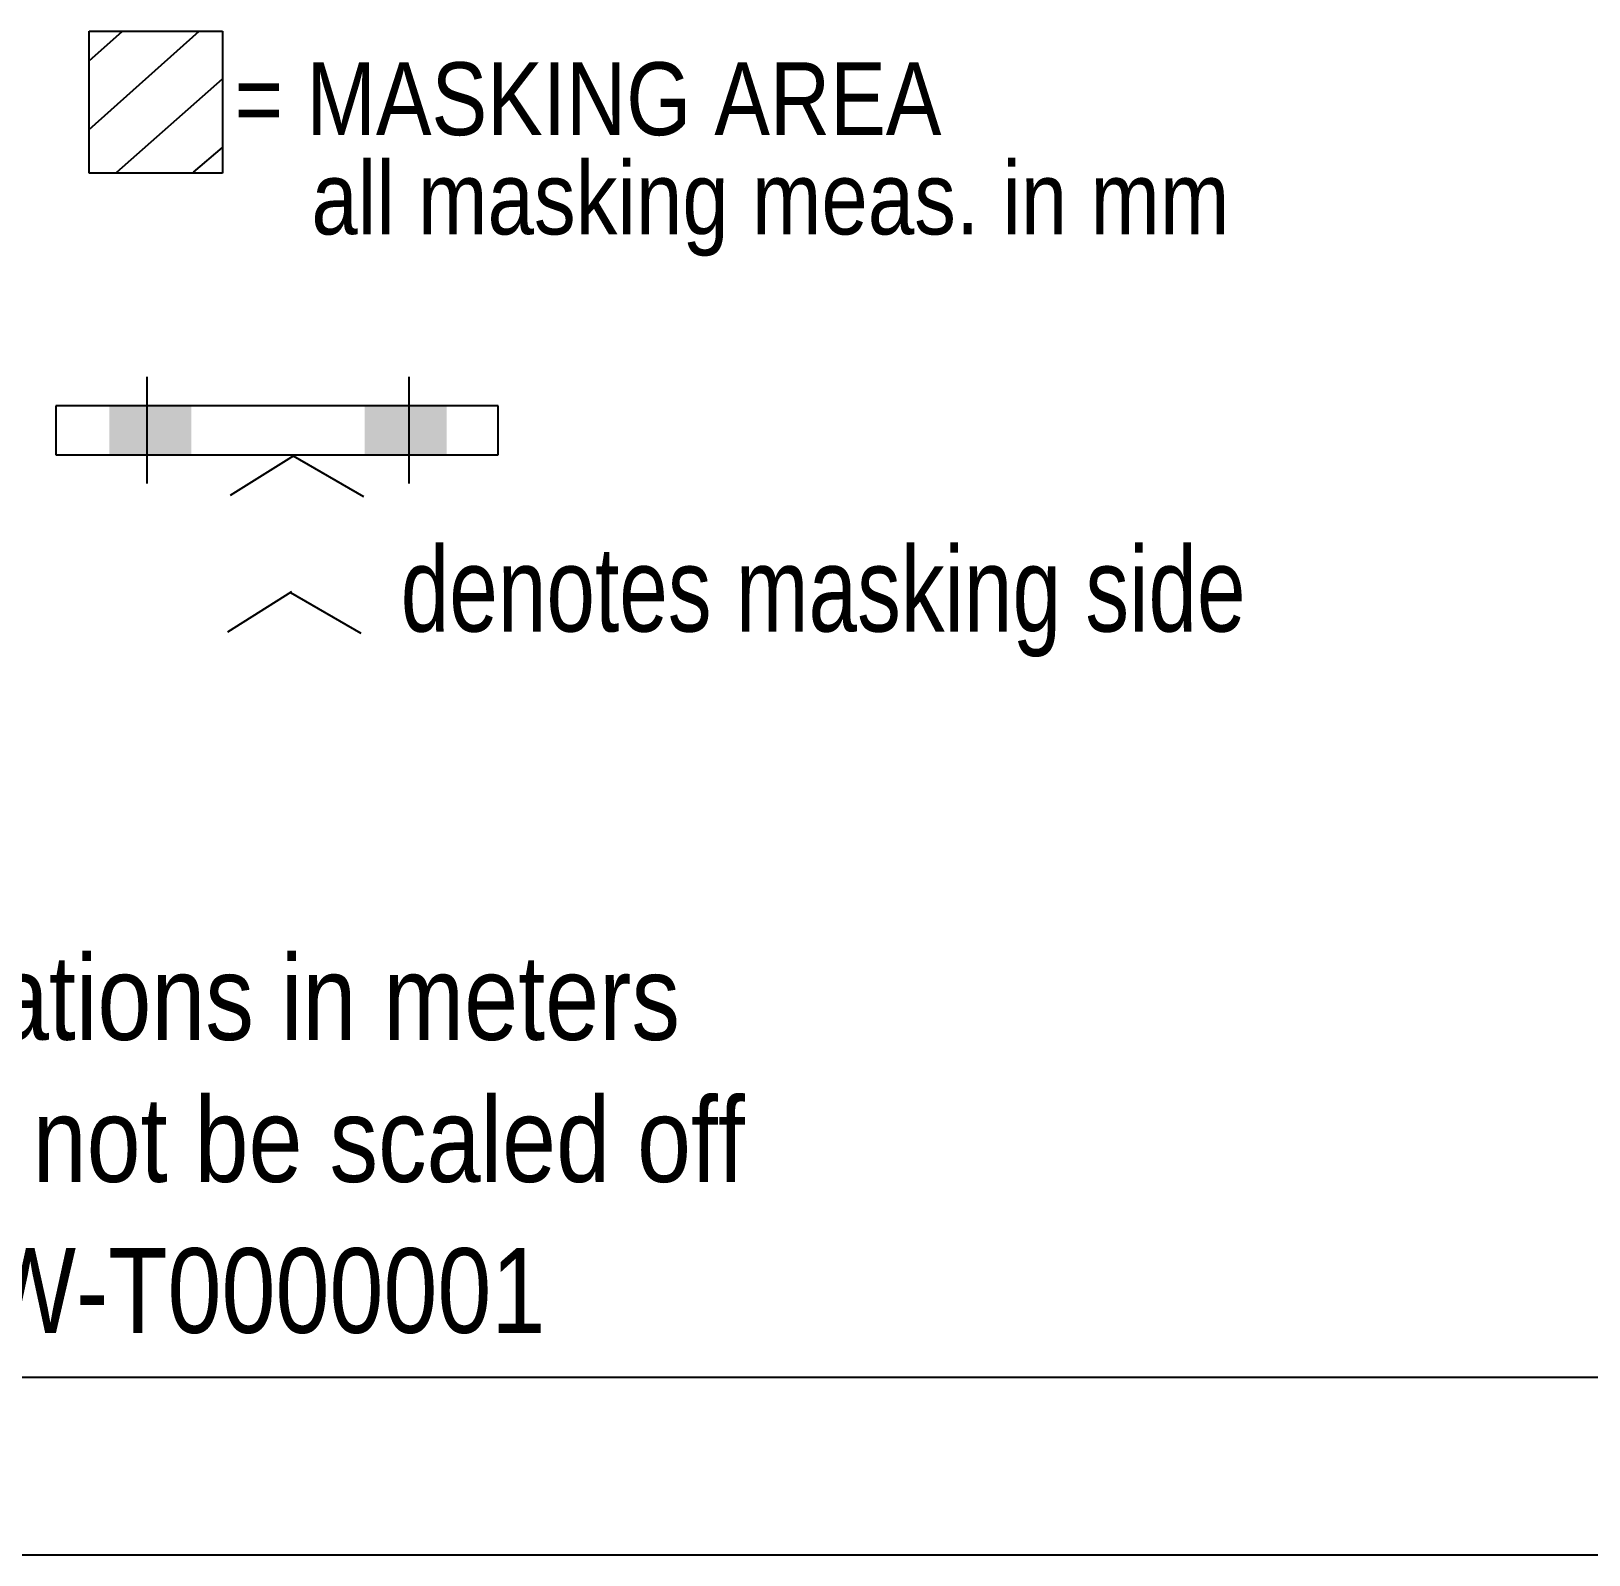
# Model space of a CAD drawing. Header units: millimetres. Extents: x -229 to 612, y -264 to 330.
# Drawn here: x 372.6 to 416.46, y -263.65 to -220.75 of the extents above; entities that cross this region are included whole.
import ezdxf

# ---------------------------------------------------------------- set-up
doc = ezdxf.new("R2010")
doc.units = ezdxf.units.MM
doc.styles.add('Arial Narrow', font='ARIALN.TTF', dxfattribs={"height": 0.2})

# ---------------------------------------------------------------- blocks, each defined once
blk = doc.blocks.new('Unknown-43779754-1177')
at = {"color": 5, "linetype": 'Continuous'}
for p, q in [((-224.497, -258.651), (606.503, -258.651)), ((-229.497, -263.651), (611.503, -263.651))]:
    blk.add_line(p, q, dxfattribs=at)
blk = doc.blocks.new('0_TCM_4503_AIVD_AD_NOTE_BLOCK-43779754-14248')
at = {"linetype": 'Continuous'}
for points in [[(374.794, -232.678), (377.106, -232.678), (377.106, -231.299), (374.794, -231.299)], [(381.989, -232.678), (384.302, -232.678), (384.302, -231.299), (381.989, -231.299)]]:
    blk.add_hatch(color=7, dxfattribs=at).paths.add_polyline_path(points)
at = {"color": 7, "linetype": 'Continuous'}
for p, q in [((374.233, -223.511), (377.329, -220.746)), ((374.233, -224.748), (374.233, -220.746)), ((374.233, -221.583), (375.17, -220.746)), ((374.233, -220.746), (377.981, -220.746)), ((377.981, -220.746), (377.981, -224.748)), ((375.007, -224.712), (377.981, -222.092)), ((377.166, -224.712), (377.981, -224.021)), ((377.981, -224.748), (374.233, -224.748)), ((375.852, -230.48), (375.852, -233.483)), ((383.229, -230.48), (383.229, -233.483)), ((385.746, -231.299), (373.287, -231.299)), ((373.287, -231.299), (373.287, -232.679)), ((385.746, -232.679), (385.746, -231.299)), ((373.287, -232.679), (385.746, -232.679)), ((379.999, -232.692), (378.2, -233.821)), ((379.977, -232.706), (381.956, -233.85)), ((379.924, -236.538), (378.125, -237.667)), ((379.902, -236.552), (381.881, -237.695))]:
    blk.add_line(p, q, dxfattribs=at)
at = {"color": 7, "linetype": 'Continuous', "style": 'Arial Narrow'}
for s, height, p in [('= MASKING AREA', 2.05103, (378.323, -223.674)), ('all masking meas. in mm', 2.05103, (380.489, -226.468)), ('5. All dimensions and coordinates are in millimeters, elevations in meters', 2.38607, (302.753, -249.151)), ('6. Only written dimension shall be followed, drawing shall not be scaled off', 2.38607, (302.753, -253.151)), ('7. Seal welds to be provided as per document 4503-XI-SW-T0000001', 2.38607, (302.753, -257.401))]:
    blk.add_text(s, height=height, dxfattribs=at).set_placement(p)
at = {"color": 7, "linetype": 'Continuous', "style": 'Arial Narrow', "width": 0.9}
blk.add_text('denotes masking side', height=2.38607, dxfattribs=at).set_placement((383.003, -237.651))

msp = doc.modelspace()

# ---------------------------------------------------------------- block references
for name in ['Unknown-43779754-1177', '0_TCM_4503_AIVD_AD_NOTE_BLOCK-43779754-14248']:
    msp.add_blockref(name, (0, 0))

doc.saveas('drawing.dxf')
